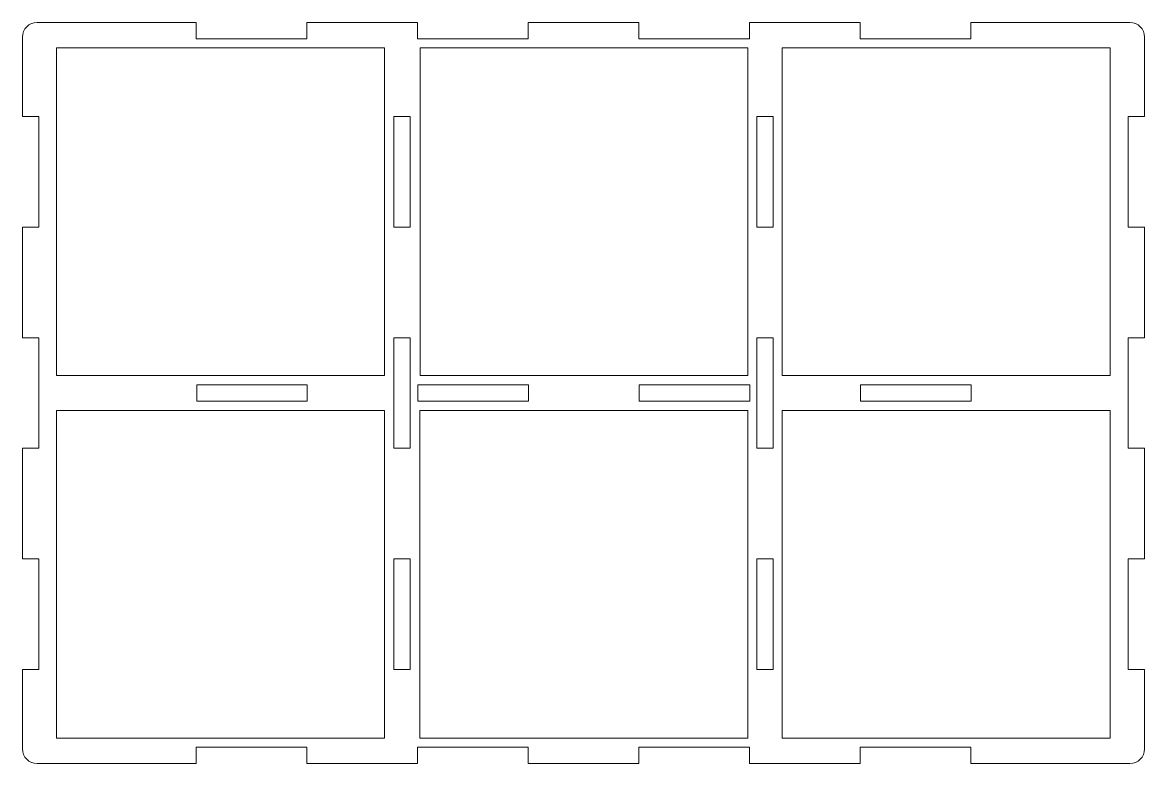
# Model space of a CAD drawing. Header units: inches. Extents: x 82 to 493, y -365 to -93.
import ezdxf

# ---------------------------------------------------------------- set-up
doc = ezdxf.new("R2010")
doc.units = ezdxf.units.IN
doc.header["$MEASUREMENT"] = 0
doc.layers.add('Layer 1', color=7, linetype='Continuous')

msp = doc.modelspace()

# ---------------------------------------------------------------- linework, layer by layer
at = {"layer": 'Layer 1', "lineweight": 0}
for points in [[(214.81, -222.51), (94.81, -222.51), (94.81, -102.51), (214.81, -102.51), (214.81, -222.51)], [(347.81, -222.51), (227.81, -222.51), (227.81, -102.51), (347.81, -102.51), (347.81, -222.51)], [(480.42, -222.51), (360.42, -222.51), (360.42, -102.51), (480.42, -102.51), (480.42, -222.51)], [(224.25, -168.15), (218.25, -168.15), (218.25, -127.65), (224.25, -127.65), (224.25, -168.15)], [(357.1, -168.15), (351.1, -168.15), (351.1, -127.65), (357.1, -127.65), (357.1, -168.15)], [(224.25, -249.15), (218.25, -249.15), (218.25, -208.65), (224.25, -208.65), (224.25, -249.15)], [(357.1, -249.15), (351.1, -249.15), (351.1, -208.65), (357.1, -208.65), (357.1, -249.15)], [(186.56, -231.9), (146.06, -231.9), (146.06, -225.9), (186.56, -225.9), (186.56, -231.9)], [(267.56, -231.9), (227.06, -231.9), (227.06, -225.9), (267.56, -225.9), (267.56, -231.9)], [(348.56, -231.9), (308.06, -231.9), (308.06, -225.9), (348.56, -225.9), (348.56, -231.9)], [(429.56, -231.9), (389.06, -231.9), (389.06, -225.9), (429.56, -225.9), (429.56, -231.9)], [(214.78, -355.28), (94.78, -355.28), (94.78, -235.28), (214.78, -235.28), (214.78, -355.28)], [(347.78, -355.28), (227.78, -355.28), (227.78, -235.28), (347.78, -235.28), (347.78, -355.28)], [(480.39, -355.28), (360.39, -355.28), (360.39, -235.28), (480.39, -235.28), (480.39, -355.28)], [(224.25, -330.15), (218.25, -330.15), (218.25, -289.65), (224.25, -289.65), (224.25, -330.15)], [(357.1, -330.15), (351.1, -330.15), (351.1, -289.65), (357.1, -289.65), (357.1, -330.15)]]:
    msp.add_lwpolyline(points, dxfattribs=at)
msp.add_open_spline([(82.29, -98.59), (82.29, -98.59), (82.29, -127.65), (82.29, -127.65), (82.29, -127.65), (88.29, -127.65), (88.29, -127.65), (88.29, -127.65), (88.29, -168.15), (88.29, -168.15), (88.29, -168.15), (82.29, -168.15), (82.29, -168.15), (82.29, -168.15), (82.29, -208.65), (82.29, -208.65), (82.29, -208.65), (88.29, -208.65), (88.29, -208.65), (88.29, -208.65), (88.29, -249.15), (88.29, -249.15), (88.29, -249.15), (82.29, -249.15), (82.29, -249.15), (82.29, -249.15), (82.29, -289.65), (82.29, -289.65), (82.29, -289.65), (88.29, -289.65), (88.29, -289.65), (88.29, -289.65), (88.29, -330.15), (88.29, -330.15), (88.29, -330.15), (82.29, -330.15), (82.29, -330.15), (82.29, -330.15), (82.29, -359.2), (82.29, -359.2), (82.29, -362.18), (84.71, -364.6), (87.69, -364.6), (87.69, -364.6), (145.89, -364.6), (145.89, -364.6), (145.89, -364.6), (145.89, -358.6), (145.89, -358.6), (145.89, -358.6), (186.39, -358.6), (186.39, -358.6), (186.39, -358.6), (186.39, -364.6), (186.39, -364.6), (186.39, -364.6), (226.89, -364.6), (226.89, -364.6), (226.89, -364.6), (226.89, -358.6), (226.89, -358.6), (226.89, -358.6), (267.39, -358.6), (267.39, -358.6), (267.39, -358.6), (267.39, -364.6), (267.39, -364.6), (267.39, -364.6), (307.89, -364.6), (307.89, -364.6), (307.89, -364.6), (307.89, -358.6), (307.89, -358.6), (307.89, -358.6), (348.39, -358.6), (348.39, -358.6), (348.39, -358.6), (348.39, -364.6), (348.39, -364.6), (348.39, -364.6), (388.89, -364.6), (388.89, -364.6), (388.89, -364.6), (388.89, -358.6), (388.89, -358.6), (388.89, -358.6), (429.39, -358.6), (429.39, -358.6), (429.39, -358.6), (429.39, -364.6), (429.39, -364.6), (429.39, -364.6), (469.89, -364.6), (469.89, -364.6), (469.89, -364.6), (487.6, -364.6), (487.6, -364.6), (490.58, -364.6), (493, -362.18), (493, -359.2), (493, -359.2), (493, -330.15), (493, -330.15), (493, -330.15), (487, -330.15), (487, -330.15), (487, -330.15), (487, -289.65), (487, -289.65), (487, -289.65), (493, -289.65), (493, -289.65), (493, -289.65), (493, -249.15), (493, -249.15), (493, -249.15), (487, -249.15), (487, -249.15), (487, -249.15), (487, -208.65), (487, -208.65), (487, -208.65), (493, -208.65), (493, -208.65), (493, -208.65), (493, -168.15), (493, -168.15), (493, -168.15), (487, -168.15), (487, -168.15), (487, -168.15), (487, -127.65), (487, -127.65), (487, -127.65), (493, -127.65), (493, -127.65), (493, -127.65), (493, -98.59), (493, -98.59), (493, -95.61), (490.58, -93.19), (487.6, -93.19), (487.6, -93.19), (429.39, -93.19), (429.39, -93.19), (429.39, -93.19), (429.39, -99.19), (429.39, -99.19), (429.39, -99.19), (388.89, -99.19), (388.89, -99.19), (388.89, -99.19), (388.89, -93.19), (388.89, -93.19), (388.89, -93.19), (348.39, -93.19), (348.39, -93.19), (348.39, -93.19), (348.39, -99.19), (348.39, -99.19), (348.39, -99.19), (307.89, -99.19), (307.89, -99.19), (307.89, -99.19), (307.89, -93.19), (307.89, -93.19), (307.89, -93.19), (267.39, -93.19), (267.39, -93.19), (267.39, -93.19), (267.39, -99.19), (267.39, -99.19), (267.39, -99.19), (226.89, -99.19), (226.89, -99.19), (226.89, -99.19), (226.89, -93.19), (226.89, -93.19), (226.89, -93.19), (186.39, -93.19), (186.39, -93.19), (186.39, -93.19), (186.39, -99.19), (186.39, -99.19), (186.39, -99.19), (145.89, -99.19), (145.89, -99.19), (145.89, -99.19), (145.89, -93.19), (145.89, -93.19), (145.89, -93.19), (105.39, -93.19), (105.39, -93.19), (105.39, -93.19), (87.68, -93.19), (87.68, -93.19), (84.71, -93.19), (82.29, -95.61), (82.29, -98.59)], degree=3, knots=[0, 0, 0, 0, 1, 1, 1, 2, 2, 2, 3, 3, 3, 4, 4, 4, 5, 5, 5, 6, 6, 6, 7, 7, 7, 8, 8, 8, 9, 9, 9, 10, 10, 10, 11, 11, 11, 12, 12, 12, 13, 13, 13, 14, 14, 14, 15, 15, 15, 16, 16, 16, 17, 17, 17, 18, 18, 18, 19, 19, 19, 20, 20, 20, 21, 21, 21, 22, 22, 22, 23, 23, 23, 24, 24, 24, 25, 25, 25, 26, 26, 26, 27, 27, 27, 28, 28, 28, 29, 29, 29, 30, 30, 30, 31, 31, 31, 32, 32, 32, 33, 33, 33, 34, 34, 34, 35, 35, 35, 36, 36, 36, 37, 37, 37, 38, 38, 38, 39, 39, 39, 40, 40, 40, 41, 41, 41, 42, 42, 42, 43, 43, 43, 44, 44, 44, 45, 45, 45, 46, 46, 46, 47, 47, 47, 48, 48, 48, 49, 49, 49, 50, 50, 50, 51, 51, 51, 52, 52, 52, 53, 53, 53, 54, 54, 54, 55, 55, 55, 56, 56, 56, 57, 57, 57, 58, 58, 58, 59, 59, 59, 60, 60, 60, 61, 61, 61, 62, 62, 62, 63, 63, 63, 64, 64, 64, 65, 65, 65, 66, 66, 66, 66], dxfattribs=at)

doc.saveas('drawing.dxf')
